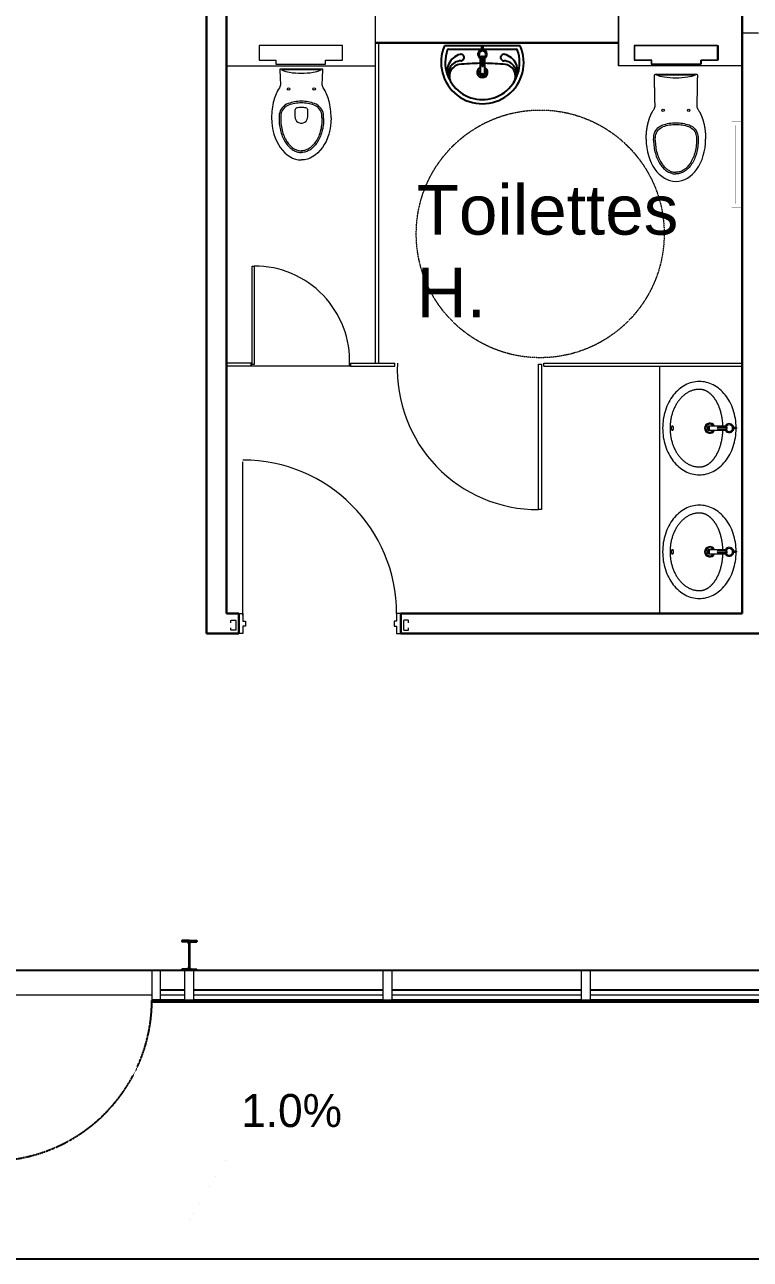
# Model space of a CAD drawing. Header units: metres. Extents: x 134472 to 303672, y 136880 to 366415.
# Drawn here: x 169101 to 173492, y 296349 to 303826 of the extents above; entities that cross this region are included whole.
import ezdxf

# ---------------------------------------------------------------- set-up
doc = ezdxf.new("R2010")
doc.units = ezdxf.units.M
doc.header["$LTSCALE"] = 2
doc.header["$MEASUREMENT"] = 0
doc.linetypes.add('Planta_2$0$CACHE', pattern=[0.375, 0.25, -0.125])
doc.linetypes.add('STYLE_12', pattern=[0.46875, 0.3125, -0.15625])
for name, color, linetype in [('0.01', 8, 'Continuous'), ('0.03M', 254, 'Continuous'), ('0.1TEN', 133, 'Planta_2$0$CACHE'), ('1', 5, 'Continuous'), ('CFD-Tech Plumbing', 7, 'Continuous'), ('MOJI', 7, 'Continuous')]:
    doc.layers.add(name, color=color, linetype=linetype)
for name, color, linetype, lineweight in [('0.03', 151, 'Continuous', 5), ('0.03TEN', 8, 'STYLE_12', 5), ('0.10', 92, 'Continuous', 9), ('0.15', 5, 'Continuous', 15), ('0.30', 1, 'Continuous', 30), ('slh-aa-sanitaires', 5, 'Continuous', 0)]:
    doc.layers.add(name, color=color, linetype=linetype, lineweight=lineweight)
doc.styles.add('arial', font='arial.ttf')

# ---------------------------------------------------------------- blocks, each defined once
blk = doc.blocks.new('bowl')
at = {"layer": 'CFD-Tech Plumbing'}
for p, q in [((0, -229.1), (0, 229.1)), ((-20, 203.3), (-20, 0)), ((-178.1, 12.5), (-66.2, 12.5)), ((-121.8, 4), (-70.1, 4)), ((-29.7, 3), (-5.8, 3)), ((-20, 0), (-20, -203.3)), ((-5.8, -3), (-5.8, 3)), ((-66.2, -12.5), (-178.1, -12.5)), ((-70.1, -4), (-121.8, -4)), ((-5.8, -3), (-29.7, -3))]:
    blk.add_line(p, q, dxfattribs=at)
for centre, radius, start, end in [((-100, 0), 250, 66.42181, 293.57819), ((-100, 0), 225, 70.99921, 289.00079), ((-183.7, 127.6), 72.4, 11.77716, 123.26184), ((-170, 127), 80, 1.71405, 114.98755), ((-152.1, 108.1), 105, 14.93961, 115.74646), ((-30, 203.3), 10, 0, 70.99927), ((-1405, 0), 1300, 0.55093, 6.28827), ((-70, 130), 20, 181.71405, 14.93958), ((-160, 0), 31.5, 23.37987, 336.62013), ((-156.7, 0), 24.8, 149.71071, 210.28929), ((-199.5, 0), 24.8, 329.71071, 30.28929), ((-160, 0), 20, 38.68219, 141.31781), ((-193.7, 0), 24.8, 329.71071, 30.28929), ((-82, 0), 40, 174.26083, 185.73917), ((-50, 0), 27.5, 6.26291, 152.96431), ((-50, 0), 20.5, 90, 270), ((-64, 4), 1.7, 90, 270), ((-64, 4), 1.7, 270, 90), ((-50, 0), 20.5, 270, 90), ((-160, 0), 20, 218.68219, 321.31781), ((-1405, 0), 1300, 353.78851, 359.44907), ((-50, 0), 27.5, 207.03569, 353.73709), ((-64, -4), 1.7, 90, 270), ((-64, -4), 1.7, 270, 90), ((-183.7, -127.6), 72.4, 236.73816, 349.66806), ((-170, -127), 80, 245.01245, 358.28595), ((-152.1, -108.1), 105, 244.25354, 345.06039), ((-70, -130), 20, 345.06042, 178.28601), ((-30, -203.3), 10, 289.00073, 0)]:
    blk.add_arc(centre, radius, start, end, dxfattribs=at)
blk = doc.blocks.new('toilet')
for points in [[(295, 180, 0.062452), (190.1, 166.8, 0.08424), (113.6, 132.9, -0.160362), (89.5, 126.3, 0.004478), (0, 130), (0, 0), (0, -130, 0.004478), (89.5, -126.3, -0.160362), (113.6, -132.9, 0.08424), (190.1, -166.8, 0.062452), (295, -180)], [(0, -120), (1.6, -120, 0.30557), (7.2, -116.3, 0.057888), (19.5, -71.8, 0.038336), (25, 0, 0.038336), (19.5, 71.8, 0.057888), (7.2, 116.3, 0.30557), (1.6, 120), (0, 120)], [(300, 135, 0.031937), (273.9, 133.3, 0.284793), (208.5, 80.2, 0.083519), (195, 0, 0.083519), (208.5, -80.2, 0.284793), (273.9, -133.3, 0.031937), (300, -135)], [(300, 125, 0.031937), (275.2, 123.4, 0.284793), (217.9, 76.9, 0.083519), (205, 0, 0.083519), (217.9, -76.9, 0.284793), (275.2, -123.4, 0.031937), (300, -125)]]:
    blk.add_lwpolyline(points, format="xyb")
blk.add_lwpolyline([(5, 115), (5, 0), (5, -115)])
blk.add_lwpolyline([(248.8, 39.4, 0.321323), (235.6, 27.9, 0.058759), (232.3, 0, 0.058759), (235.6, -27.9, 0.321323), (248.8, -39.4, 0.062214), (298.3, -37.1, 0.292941), (326.2, -11.6, 0.06519), (327.7, 0, 0.06519), (326.2, 11.6, 0.292941), (298.3, 37.1, 0.062214)], format="xyb", close=True)
for centre in [(120, 77.5), (120, -77.5)]:
    blk.add_circle(centre, 7.5)
at = {"extrusion": (0, 0, -1)}
blk.add_ellipse((295, 0), major_axis=(-255, 0.1), ratio=0.705828, start_param=1.570647, end_param=3.141292, dxfattribs=at)
blk.add_ellipse((295, 0), major_axis=(255, 0.1), ratio=0.705827, start_param=4.712055, end_param=6.282514)
for points, knots in [([(300, 135), (307.1, 135), (314.2, 134.8), (334.6, 133.4), (347.9, 131.6), (373.5, 126.4), (386, 122.9), (409.6, 114.5), (420.8, 109.5), (441.5, 98.2), (451, 91.9), (468, 78), (475.5, 70.5), (488, 54.6), (493.1, 46.3), (500, 30.7), (502.2, 23.5), (504.5, 10.9), (505, 5.5), (505, 0)], [1.570796, 1.570796, 1.570796, 1.570796, 1.675776, 1.675776, 1.873884, 1.873884, 2.071992, 2.071992, 2.270101, 2.270101, 2.468209, 2.468209, 2.666317, 2.666317, 2.864425, 2.864425, 3.022458, 3.022458, 3.141593, 3.141593, 3.141593, 3.141593]), ([(300, 125), (306.8, 125), (313.6, 124.8), (333.9, 123.4), (347.2, 121.6), (373.1, 116.2), (385.6, 112.6), (409.1, 103.9), (420.1, 98.7), (438, 88.4), (445.2, 83.5), (458.4, 73), (464.4, 67.4), (474.7, 55.7), (479.2, 49.6), (486.4, 37.1), (489.3, 30.7), (493.3, 17.7), (494.5, 11.1), (495, 3), (495, 1.5), (495, 0)], [1.570796, 1.570796, 1.570796, 1.570796, 1.674428, 1.674428, 1.881692, 1.881692, 2.088956, 2.088956, 2.296219, 2.296219, 2.456954, 2.456954, 2.618871, 2.618871, 2.780788, 2.780788, 2.942705, 2.942705, 3.104622, 3.104622, 3.141593, 3.141593, 3.141593, 3.141593]), ([(300, -125), (306.8, -125), (313.6, -124.8), (333.9, -123.4), (347.2, -121.6), (373.1, -116.2), (385.6, -112.6), (409.1, -103.9), (420.1, -98.7), (438, -88.4), (445.2, -83.5), (458.4, -73), (464.4, -67.4), (474.7, -55.7), (479.2, -49.6), (486.4, -37.1), (489.3, -30.7), (493.3, -17.7), (494.5, -11.1), (495, -3), (495, -1.5), (495, 0)], [1.570796, 1.570796, 1.570796, 1.570796, 1.674428, 1.674428, 1.881692, 1.881692, 2.088956, 2.088956, 2.296219, 2.296219, 2.456954, 2.456954, 2.618871, 2.618871, 2.780788, 2.780788, 2.942705, 2.942705, 3.104622, 3.104622, 3.141593, 3.141593, 3.141593, 3.141593]), ([(300, -135), (307.1, -135), (314.2, -134.8), (334.6, -133.4), (347.9, -131.6), (373.5, -126.4), (386, -122.9), (409.6, -114.5), (420.8, -109.5), (441.5, -98.2), (451, -91.9), (468, -78), (475.5, -70.5), (488, -54.6), (493.1, -46.3), (500, -30.7), (502.2, -23.5), (504.5, -10.9), (505, -5.5), (505, 0)], [1.570796, 1.570796, 1.570796, 1.570796, 1.675776, 1.675776, 1.873884, 1.873884, 2.071992, 2.071992, 2.270101, 2.270101, 2.468209, 2.468209, 2.666317, 2.666317, 2.864425, 2.864425, 3.022458, 3.022458, 3.141593, 3.141593, 3.141593, 3.141593])]:
    blk.add_open_spline(points, degree=3, knots=knots)
blk = doc.blocks.new('洗面台')
for p, q in [((-3, -67.8), (-3, -91.7)), ((-3, -67.8), (3, -67.8)), ((3, -91.7), (3, -67.8)), ((-12.5, -128.2), (-12.5, -240.1)), ((-4, -132.1), (-4, -183.8)), ((4, -183.8), (4, -132.1)), ((12.5, -240.1), (12.5, -128.2))]:
    blk.add_line(p, q)
for points in [[(-3, -70, 0), (-16.8, -70.4, 0), (-30.6, -71.3, 0), (-44.3, -72.8, 0), (-57.9, -74.7, 0), (-71.3, -77.2, 0), (-84.6, -80.2, 0), (-97.7, -83.7, 0), (-110.5, -87.7, 0), (-123.1, -92.2, 0), (-135.4, -97.2, 0), (-147.4, -102.7, 0), (-159, -108.6, 0), (-170.2, -114.9, 0), (-181, -121.7, 0), (-191.4, -128.9, 0), (-201.3, -136.4, 0), (-210.8, -144.4, 0), (-219.7, -152.7, 0), (-228.2, -161.3, 0), (-236, -170.2, 0), (-243.3, -179.5, 0), (-250.1, -189, 0), (-256.2, -198.7, 0), (-261.7, -208.7, 0), (-266.6, -218.9, 0), (-270.8, -229.3, 0), (-274.4, -239.8, 0), (-277.4, -250.4, 0), (-279.7, -261.1, 0), (-281.3, -271.9, 0), (-282.2, -282.8, 0), (-282.5, -293.7, 0), (-282.1, -304.6, 0), (-281, -315.4, 0), (-279.2, -326.2, 0), (-276.8, -336.9, 0), (-273.7, -347.5, 0), (-270, -358, 0), (-265.6, -368.3, 0), (-260.6, -378.5, 0), (-254.9, -388.4, 0), (-248.7, -398.1, 0), (-241.8, -407.6, 0), (-234.4, -416.7, 0), (-226.4, -425.6, 0), (-217.8, -434.2, 0), (-208.8, -442.4, 0), (-199.2, -450.3, 0), (-189.2, -457.7, 0), (-178.7, -464.8, 0), (-167.8, -471.5, 0), (-156.5, -477.8, 0), (-144.8, -483.6, 0), (-132.8, -488.9, 0), (-120.4, -493.8, 0), (-107.8, -498.2, 0), (-94.9, -502.1, 0), (-81.7, -505.5, 0), (-68.4, -508.4, 0), (-54.9, -510.8, 0), (-41.3, -512.6, 0), (-27.6, -513.9, 0), (-13.8, -514.7, 0), (0, -515, 0), (13.8, -514.7, 0), (27.6, -513.9, 0), (41.3, -512.6, 0), (54.9, -510.8, 0), (68.4, -508.4, 0), (81.7, -505.5, 0), (94.9, -502.1, 0), (107.8, -498.2, 0), (120.4, -493.8, 0), (132.8, -488.9, 0), (144.8, -483.6, 0), (156.5, -477.8, 0), (167.8, -471.5, 0), (178.7, -464.8, 0), (189.2, -457.7, 0), (199.2, -450.3, 0), (208.8, -442.4, 0), (217.8, -434.2, 0), (226.4, -425.6, 0), (234.4, -416.7, 0), (241.8, -407.6, 0), (248.7, -398.1, 0), (254.9, -388.4, 0), (260.6, -378.5, 0), (265.6, -368.3, 0), (270, -358, 0), (273.7, -347.5, 0), (276.8, -336.9, 0), (279.2, -326.2, 0), (281, -315.4, 0), (282.1, -304.6, 0), (282.5, -293.7, 0), (282.2, -282.8, 0), (281.3, -271.9, 0), (279.7, -261.1, 0), (277.4, -250.4, 0), (274.5, -239.8, 0), (270.9, -229.3, 0), (266.6, -218.9, 0), (261.7, -208.7, 0), (256.2, -198.7, 0), (250.1, -189, 0), (243.3, -179.5, 0), (236, -170.2, 0), (228.2, -161.3, 0), (219.7, -152.7, 0), (210.8, -144.4, 0), (201.3, -136.4, 0), (191.4, -128.9, 0), (181, -121.7, 0), (170.2, -114.9, 0), (159, -108.6, 0), (147.4, -102.7, 0), (135.4, -97.2, 0), (123.1, -92.2, 0), (110.5, -87.7, 0), (97.7, -83.7, 0), (84.6, -80.2, 0), (71.3, -77.2, 0), (57.9, -74.7, 0), (44.3, -72.8, 0), (30.6, -71.3, 0), (16.8, -70.4, 0), (3, -70, 0)], [(-12.5, -150.2, 0), (-15.3, -150.3, 0), (-18.1, -150.4, 0), (-20.8, -150.6, 0), (-23.6, -150.7, 0), (-26.4, -150.9, 0), (-29.1, -151.1, 0), (-31.9, -151.3, 0), (-34.7, -151.6, 0), (-37.4, -151.8, 0), (-40.2, -152.1, 0), (-42.9, -152.4, 0), (-45.6, -152.7, 0), (-48.4, -153.1, 0), (-51.1, -153.4, 0), (-53.8, -153.8, 0), (-56.5, -154.2, 0), (-59.2, -154.6, 0), (-61.9, -155, 0), (-64.6, -155.5, 0), (-67.3, -156, 0), (-69.9, -156.5, 0), (-72.6, -157, 0), (-75.2, -157.5, 0), (-77.9, -158.1, 0), (-80.5, -158.6, 0), (-83.1, -159.2, 0), (-85.7, -159.8, 0), (-88.3, -160.4, 0), (-90.9, -161.1, 0), (-93.4, -161.8, 0), (-96, -162.4, 0), (-98.5, -163.1, 0), (-101, -163.8, 0), (-103.6, -164.6, 0), (-106, -165.3, 0), (-108.5, -166.1, 0), (-111, -166.9, 0), (-113.4, -167.7, 0), (-115.9, -168.5, 0), (-118.3, -169.4, 0), (-120.7, -170.2, 0), (-123.1, -171.1, 0), (-125.4, -172, 0), (-127.8, -172.9, 0), (-130.1, -173.8, 0), (-132.4, -174.8, 0), (-134.7, -175.7, 0), (-137, -176.7, 0), (-139.2, -177.7, 0), (-141.5, -178.7, 0), (-143.7, -179.7, 0), (-145.9, -180.8, 0), (-148.1, -181.8, 0), (-150.2, -182.9, 0), (-152.3, -184, 0), (-154.5, -185.1, 0), (-156.5, -186.2, 0), (-158.6, -187.4, 0), (-160.7, -188.5, 0), (-162.7, -189.7, 0), (-164.7, -190.8, 0), (-166.7, -192, 0), (-168.6, -193.2, 0), (-170.5, -194.5, 0), (-172.4, -195.7, 0), (-174.3, -196.9, 0), (-176.2, -198.2, 0), (-178, -199.5, 0), (-179.8, -200.8, 0), (-181.6, -202.1, 0), (-183.3, -203.4, 0), (-185.1, -204.7, 0), (-186.8, -206, 0), (-188.5, -207.4, 0), (-190.1, -208.7, 0), (-191.7, -210.1, 0), (-193.3, -211.5, 0), (-194.9, -212.9, 0), (-196.4, -214.3, 0), (-198, -215.7, 0), (-199.4, -217.1, 0), (-200.9, -218.6, 0), (-202.3, -220, 0), (-203.7, -221.5, 0), (-205.1, -223, 0), (-206.5, -224.4, 0), (-207.8, -225.9, 0), (-209.1, -227.4, 0), (-210.3, -228.9, 0), (-211.6, -230.5, 0), (-212.7, -232, 0), (-213.9, -233.5, 0), (-215.1, -235.1, 0), (-216.2, -236.6, 0), (-217.2, -238.2, 0), (-218.3, -239.7, 0), (-219.3, -241.3, 0), (-220.3, -242.9, 0), (-221.2, -244.5, 0), (-222.2, -246.1, 0), (-223.1, -247.7, 0), (-223.9, -249.3, 0), (-224.8, -250.9, 0), (-225.6, -252.5, 0), (-226.3, -254.1, 0), (-227.1, -255.8, 0), (-227.8, -257.4, 0), (-228.4, -259, 0), (-229.1, -260.7, 0), (-229.7, -262.3, 0), (-230.2, -264, 0), (-230.8, -265.6, 0), (-231.3, -267.3, 0), (-231.8, -269, 0), (-232.2, -270.6, 0), (-232.6, -272.3, 0), (-233, -274, 0), (-233.4, -275.6, 0), (-233.7, -277.3, 0), (-233.9, -279, 0), (-234.2, -280.7, 0), (-234.4, -282.4, 0), (-234.6, -284.1, 0), (-234.7, -285.7, 0), (-234.9, -287.4, 0), (-234.9, -289.1, 0), (-235, -290.8, 0), (-235, -292.5, 0)], [(235, -292.5, 0), (235, -290.8, 0), (234.9, -289.1, 0), (234.9, -287.4, 0), (234.7, -285.7, 0), (234.6, -284.1, 0), (234.4, -282.4, 0), (234.2, -280.7, 0), (233.9, -279, 0), (233.7, -277.3, 0), (233.4, -275.6, 0), (233, -274, 0), (232.6, -272.3, 0), (232.2, -270.6, 0), (231.8, -269, 0), (231.3, -267.3, 0), (230.8, -265.6, 0), (230.2, -264, 0), (229.7, -262.3, 0), (229.1, -260.7, 0), (228.4, -259, 0), (227.8, -257.4, 0), (227.1, -255.8, 0), (226.3, -254.1, 0), (225.6, -252.5, 0), (224.8, -250.9, 0), (223.9, -249.3, 0), (223.1, -247.7, 0), (222.2, -246.1, 0), (221.2, -244.5, 0), (220.3, -242.9, 0), (219.3, -241.3, 0), (218.3, -239.7, 0), (217.2, -238.2, 0), (216.2, -236.6, 0), (215.1, -235.1, 0), (213.9, -233.5, 0), (212.7, -232, 0), (211.6, -230.5, 0), (210.3, -228.9, 0), (209.1, -227.4, 0), (207.8, -225.9, 0), (206.5, -224.4, 0), (205.1, -223, 0), (203.7, -221.5, 0), (202.3, -220, 0), (200.9, -218.6, 0), (199.4, -217.1, 0), (198, -215.7, 0), (196.4, -214.3, 0), (194.9, -212.9, 0), (193.3, -211.5, 0), (191.7, -210.1, 0), (190.1, -208.7, 0), (188.5, -207.4, 0), (186.8, -206, 0), (185.1, -204.7, 0), (183.3, -203.4, 0), (181.6, -202.1, 0), (179.8, -200.8, 0), (178, -199.5, 0), (176.2, -198.2, 0), (174.3, -196.9, 0), (172.4, -195.7, 0), (170.5, -194.5, 0), (168.6, -193.2, 0), (166.7, -192, 0), (164.7, -190.8, 0), (162.7, -189.7, 0), (160.7, -188.5, 0), (158.6, -187.4, 0), (156.5, -186.2, 0), (154.5, -185.1, 0), (152.3, -184, 0), (150.2, -182.9, 0), (148.1, -181.8, 0), (145.9, -180.8, 0), (143.7, -179.7, 0), (141.5, -178.7, 0), (139.2, -177.7, 0), (137, -176.7, 0), (134.7, -175.7, 0), (132.4, -174.8, 0), (130.1, -173.8, 0), (127.8, -172.9, 0), (125.4, -172, 0), (123.1, -171.1, 0), (120.7, -170.2, 0), (118.3, -169.4, 0), (115.9, -168.5, 0), (113.4, -167.7, 0), (111, -166.9, 0), (108.5, -166.1, 0), (106, -165.3, 0), (103.6, -164.6, 0), (101, -163.8, 0), (98.5, -163.1, 0), (96, -162.4, 0), (93.4, -161.8, 0), (90.9, -161.1, 0), (88.3, -160.4, 0), (85.7, -159.8, 0), (83.1, -159.2, 0), (80.5, -158.6, 0), (77.9, -158.1, 0), (75.2, -157.5, 0), (72.6, -157, 0), (69.9, -156.5, 0), (67.3, -156, 0), (64.6, -155.5, 0), (61.9, -155, 0), (59.2, -154.6, 0), (56.5, -154.2, 0), (53.8, -153.8, 0), (51.1, -153.4, 0), (48.4, -153.1, 0), (45.6, -152.7, 0), (42.9, -152.4, 0), (40.2, -152.1, 0), (37.4, -151.8, 0), (34.7, -151.6, 0), (31.9, -151.3, 0), (29.1, -151.1, 0), (26.4, -150.9, 0), (23.6, -150.7, 0), (20.8, -150.6, 0), (18.1, -150.4, 0), (15.3, -150.3, 0), (12.5, -150.2, 0)], [(-235, -292.5, 0), (-234.9, -296.9, 0), (-234.7, -301.2, 0), (-234.4, -305.6, 0), (-233.9, -309.9, 0), (-233.2, -314.2, 0), (-232.5, -318.5, 0), (-231.5, -322.8, 0), (-230.5, -327.1, 0), (-229.3, -331.4, 0), (-228, -335.6, 0), (-226.5, -339.8, 0), (-224.9, -344, 0), (-223.1, -348.2, 0), (-221.3, -352.3, 0), (-219.3, -356.4, 0), (-217.1, -360.4, 0), (-214.8, -364.4, 0), (-212.4, -368.4, 0), (-209.9, -372.3, 0), (-207.3, -376.2, 0), (-204.5, -380, 0), (-201.6, -383.8, 0), (-198.5, -387.5, 0), (-195.4, -391.1, 0), (-192.1, -394.7, 0), (-188.8, -398.2, 0), (-185.3, -401.7, 0), (-181.7, -405.1, 0), (-177.9, -408.4, 0), (-174.1, -411.7, 0), (-170.2, -414.9, 0), (-166.2, -418, 0), (-162, -421.1, 0), (-157.8, -424, 0), (-153.5, -426.9, 0), (-149.1, -429.7, 0), (-144.6, -432.4, 0), (-140, -435.1, 0), (-135.3, -437.6, 0), (-130.6, -440.1, 0), (-125.7, -442.5, 0), (-120.8, -444.8, 0), (-115.8, -446.9, 0), (-110.8, -449, 0), (-105.7, -451.1, 0), (-100.5, -453, 0), (-95.2, -454.8, 0), (-89.9, -456.5, 0), (-84.6, -458.1, 0), (-79.2, -459.6, 0), (-73.7, -461, 0), (-68.2, -462.4, 0), (-62.7, -463.6, 0), (-57.1, -464.7, 0), (-51.5, -465.7, 0), (-45.8, -466.6, 0), (-40.2, -467.4, 0), (-34.5, -468.1, 0), (-28.8, -468.7, 0), (-23, -469.1, 0), (-17.3, -469.5, 0), (-11.5, -469.8, 0), (-5.8, -470, 0), (0, -470, 0), (5.8, -470, 0), (11.5, -469.8, 0), (17.3, -469.5, 0), (23, -469.1, 0), (28.8, -468.7, 0), (34.5, -468.1, 0), (40.2, -467.4, 0), (45.8, -466.6, 0), (51.5, -465.7, 0), (57.1, -464.7, 0), (62.7, -463.6, 0), (68.2, -462.4, 0), (73.7, -461, 0), (79.2, -459.6, 0), (84.6, -458.1, 0), (89.9, -456.5, 0), (95.2, -454.8, 0), (100.5, -453, 0), (105.7, -451.1, 0), (110.8, -449, 0), (115.8, -446.9, 0), (120.8, -444.8, 0), (125.7, -442.5, 0), (130.6, -440.1, 0), (135.3, -437.6, 0), (140, -435.1, 0), (144.6, -432.4, 0), (149.1, -429.7, 0), (153.5, -426.9, 0), (157.8, -424, 0), (162, -421.1, 0), (166.2, -418, 0), (170.2, -414.9, 0), (174.1, -411.7, 0), (177.9, -408.4, 0), (181.7, -405.1, 0), (185.3, -401.7, 0), (188.8, -398.2, 0), (192.1, -394.7, 0), (195.4, -391.1, 0), (198.5, -387.5, 0), (201.6, -383.8, 0), (204.5, -380, 0), (207.3, -376.2, 0), (209.9, -372.3, 0), (212.4, -368.4, 0), (214.8, -364.4, 0), (217.1, -360.4, 0), (219.3, -356.4, 0), (221.3, -352.3, 0), (223.1, -348.2, 0), (224.9, -344, 0), (226.5, -339.8, 0), (228, -335.6, 0), (229.3, -331.4, 0), (230.5, -327.1, 0), (231.5, -322.8, 0), (232.5, -318.5, 0), (233.2, -314.2, 0), (233.9, -309.9, 0), (234.4, -305.6, 0), (234.7, -301.2, 0), (234.9, -296.9, 0), (235, -292.5, 0)], [(-12.5, -455.5, 0), (-12.5, -455.9, 0), (-12.4, -456.2, 0), (-12.4, -456.6, 0), (-12.3, -456.9, 0), (-12.1, -457.3, 0), (-12, -457.6, 0), (-11.8, -457.9, 0), (-11.5, -458.3, 0), (-11.3, -458.6, 0), (-11, -458.9, 0), (-10.7, -459.2, 0), (-10.4, -459.5, 0), (-10, -459.8, 0), (-9.7, -460.1, 0), (-9.3, -460.4, 0), (-8.8, -460.6, 0), (-8.4, -460.9, 0), (-7.9, -461.1, 0), (-7.4, -461.3, 0), (-6.9, -461.5, 0), (-6.4, -461.7, 0), (-5.9, -461.9, 0), (-5.3, -462.1, 0), (-4.8, -462.2, 0), (-4.2, -462.3, 0), (-3.6, -462.4, 0), (-3, -462.5, 0), (-2.4, -462.6, 0), (-1.8, -462.7, 0), (-1.2, -462.7, 0), (-0.6, -462.7, 0), (0, -462.8, 0), (0.6, -462.7, 0), (1.2, -462.7, 0), (1.8, -462.7, 0), (2.4, -462.6, 0), (3, -462.5, 0), (3.6, -462.4, 0), (4.2, -462.3, 0), (4.8, -462.2, 0), (5.3, -462.1, 0), (5.9, -461.9, 0), (6.4, -461.7, 0), (6.9, -461.5, 0), (7.4, -461.3, 0), (7.9, -461.1, 0), (8.4, -460.9, 0), (8.8, -460.6, 0), (9.3, -460.4, 0), (9.7, -460.1, 0), (10, -459.8, 0), (10.4, -459.5, 0), (10.7, -459.2, 0), (11, -458.9, 0), (11.3, -458.6, 0), (11.5, -458.3, 0), (11.8, -457.9, 0), (12, -457.6, 0), (12.1, -457.3, 0), (12.3, -456.9, 0), (12.4, -456.6, 0), (12.4, -456.2, 0), (12.5, -455.9, 0), (12.5, -455.5, 0), (12.5, -455.1, 0), (12.4, -454.8, 0), (12.4, -454.4, 0), (12.3, -454.1, 0), (12.1, -453.7, 0), (12, -453.4, 0), (11.8, -453.1, 0), (11.5, -452.7, 0), (11.3, -452.4, 0), (11, -452.1, 0), (10.7, -451.8, 0), (10.4, -451.5, 0), (10, -451.2, 0), (9.7, -450.9, 0), (9.3, -450.6, 0), (8.8, -450.4, 0), (8.4, -450.1, 0), (7.9, -449.9, 0), (7.4, -449.7, 0), (6.9, -449.5, 0), (6.4, -449.3, 0), (5.9, -449.1, 0), (5.3, -448.9, 0), (4.8, -448.8, 0), (4.2, -448.7, 0), (3.6, -448.6, 0), (3, -448.5, 0), (2.4, -448.4, 0), (1.8, -448.3, 0), (1.2, -448.3, 0), (0.6, -448.3, 0), (0, -448.3, 0), (-0.6, -448.3, 0), (-1.2, -448.3, 0), (-1.8, -448.3, 0), (-2.4, -448.4, 0), (-3, -448.5, 0), (-3.6, -448.6, 0), (-4.2, -448.7, 0), (-4.8, -448.8, 0), (-5.3, -448.9, 0), (-5.9, -449.1, 0), (-6.4, -449.3, 0), (-6.9, -449.5, 0), (-7.4, -449.7, 0), (-7.9, -449.9, 0), (-8.4, -450.1, 0), (-8.8, -450.4, 0), (-9.3, -450.6, 0), (-9.7, -450.9, 0), (-10, -451.2, 0), (-10.4, -451.5, 0), (-10.7, -451.8, 0), (-11, -452.1, 0), (-11.3, -452.4, 0), (-11.5, -452.7, 0), (-11.8, -453.1, 0), (-12, -453.4, 0), (-12.1, -453.7, 0), (-12.3, -454.1, 0), (-12.4, -454.4, 0), (-12.4, -454.8, 0), (-12.5, -455.1, 0), (-12.5, -455.5, 0)]]:
    blk.add_polyline3d(points)
for centre, radius, start, end in [((0, -112), 27.5, 96.26291, 242.96431), ((0, -112), 20.5, 0, 180), ((0, -112), 20.5, 180, 0), ((-4, -126), 1.7, 0, 180), ((-4, -126), 1.7, 180, 0), ((4, -126), 1.7, 0, 180), ((4, -126), 1.7, 180, 0), ((0, -112), 27.5, 297.03569, 83.73709), ((0, -230), 31.5, 113.37987, 66.62013), ((0, -230), 23.5, 122.13493, 57.86507), ((0, -144), 40, 264.26083, 275.73917), ((0, -255.7), 24.8, 59.71071, 120.28929), ((0, -261.5), 24.8, 59.71071, 120.28929), ((0, -218.7), 24.8, 239.71071, 300.28929), ((115, -292.5), 120, 0, 2.00702)]:
    blk.add_arc(centre, radius, start, end)

msp = doc.modelspace()

# ---------------------------------------------------------------- linework, layer by layer
at = {"layer": '0.01', "linetype": 'Continuous'}
for p, q in [((157846.586, 298099.317), (223846.586, 298099.317)), ((169870.536, 297909.325), (176322.586, 297909.325)), ((170070.586, 297919.325), (176322.586, 297919.325))]:
    msp.add_line(p, q, dxfattribs=at)
at = {"layer": '0.01', "flags": 128}
for points in [[(170070.586, 297979.324), (169922.586, 297979.324)], [(171270.586, 297979.324), (170122.586, 297979.324)], [(172470.586, 297979.324), (171322.586, 297979.324)], [(173670.586, 297979.324), (172522.586, 297979.324)], [(170070.586, 297919.324), (169870.588, 297919.324)], [(171270.586, 297919.324), (170122.586, 297919.324)], [(172470.586, 297919.324), (171322.586, 297919.324)], [(173670.586, 297919.324), (172522.586, 297919.324)]]:
    msp.add_lwpolyline(points, dxfattribs=at)
at = {"layer": '0.03'}
msp.add_line((171071.586, 301757.024), (170471.586, 301757.024), dxfattribs=at)
at = {"layer": '0.03', "flags": 128}
for points in [[(170621.586, 303587.024), (170921.586, 303587.024), (170921.586, 303612.024), (171024.086, 303612.024), (171024.086, 303699.024), (170519.086, 303699.024), (170519.086, 303612.024), (170621.586, 303612.024), (170621.586, 303587.024)], [(172891.583, 303587.024), (173191.583, 303587.024), (173191.583, 303612.024), (173294.083, 303612.024), (173294.083, 303699.024), (172789.083, 303699.024), (172789.083, 303612.024), (172891.583, 303612.024), (172891.583, 303587.024)], [(173195.116, 303587.024), (172895.116, 303587.024), (172895.116, 303612.024), (172792.616, 303612.024), (172792.616, 303699.024), (173297.616, 303699.024), (173297.616, 303612.024), (173195.116, 303612.024), (173195.116, 303587.024)], [(170421.586, 300249.317), (170421.586, 301179.317), (170421.586, 301179.317)], [(170396.586, 300154.317), (170396.586, 300244.317)], [(169870.586, 297949.324), (168922.586, 297949.324)], [(170070.586, 297949.324), (169922.586, 297949.324)], [(171270.586, 297949.324), (170122.586, 297949.324)], [(172470.586, 297949.324), (171322.586, 297949.324)], [(173670.586, 297949.324), (172522.586, 297949.324)]]:
    msp.add_lwpolyline(points, dxfattribs=at)
for points in [[(171066.59, 301764.227, 0.42791494), (170489.586, 302364.546)], [(171356.583, 301776.446, 0.42791494), (172209.201, 300889.376)], [(171351.586, 300259.317, 0.41421356), (170421.586, 301189.317)]]:
    msp.add_lwpolyline(points, format="xyb", dxfattribs=at)
at = {"layer": '0.03M', "flags": 128}
msp.add_lwpolyline([(222096.586, 296349.317), (157696.586, 296349.317)], dxfattribs=at)
at = {"layer": '0.03TEN', "flags": 128}
msp.add_lwpolyline([(171470.48, 302559.153, -1), (172970.48, 302559.153, -1), (171470.48, 302559.153)], format="xyb", dxfattribs=at)
at = {"layer": '0.10', "flags": 128}
for points in [[(170489.586, 302364.546), (170489.586, 301769.011), (170476.586, 301769.011), (170476.586, 302364.546)], [(172209.201, 300889.376), (172209.201, 301769.376), (172228.411, 301769.376), (172228.411, 300889.376)]]:
    msp.add_lwpolyline(points, close=True, dxfattribs=at)
at = {"layer": '0.10', "extrusion": (-1, 0, 0), "flags": 128}
for points, elevation in [([(-301777.026, 0), (-301757.024, 0), (-301777.026, 0)], -170471.586), ([(-301777.024, 0), (-301757.024, 0), (-301777.024, 0)], -171071.586)]:
    msp.add_lwpolyline(points, dxfattribs=dict(at, elevation=elevation))
at = {"layer": '0.10', "flags": 128}
for points in [[(171341.583, 301757.026), (171341.583, 301777.026)], [(172241.583, 301757.026), (172241.583, 301777.026)]]:
    msp.add_lwpolyline(points, dxfattribs=at)
for points in [[(170349.079, 300204.317), (170349.079, 300217.017, -0.41421356), (170351.379, 300219.317), (170376.779, 300219.317, -0.41421356), (170379.079, 300217.017), (170379.079, 300161.617, -0.41421413), (170376.779, 300159.317), (170351.379, 300159.317, -0.41421299), (170349.079, 300161.617), (170349.079, 300174.317)], [(171424.093, 300204.317), (171424.093, 300217.017, 0.41421356), (171421.793, 300219.317), (171396.393, 300219.317, 0.41421356), (171394.093, 300217.017), (171394.093, 300161.617, 0.41421413), (171396.393, 300159.317), (171421.793, 300159.317, 0.41421299), (171424.093, 300161.617), (171424.093, 300174.317)]]:
    msp.add_lwpolyline(points, format="xyb", dxfattribs=at)
at = {"layer": '0.10'}
for points in [[(170070.586, 298099.317), (170122.586, 298099.317), (170122.586, 297919.324), (170070.586, 297919.324)], [(171270.586, 298099.317), (171322.586, 298099.317), (171322.586, 297919.324), (171270.586, 297919.324)], [(172470.586, 298099.317), (172522.586, 298099.317), (172522.586, 297919.324), (172470.586, 297919.324)]]:
    msp.add_lwpolyline(points, close=True, dxfattribs=at)
msp.add_3dface([(169922.586, 298099.317), (169870.586, 298099.317), (169870.586, 297919.324), (169922.586, 297919.324)], dxfattribs=at)
at = {"layer": '0.15'}
for p, q in [((171221.586, 303977.026), (171221.586, 303577.026)), ((172695.116, 303977.026), (172695.116, 303577.026)), ((172695.116, 303577.026), (172695.116, 303977.026)), ((173441.583, 303777.026), (173541.583, 303777.026)), ((170321.586, 303577.026), (171221.586, 303577.026)), ((173441.583, 303577.026), (172695.116, 303577.026)), ((173441.583, 303577.026), (172695.116, 303577.026))]:
    msp.add_line(p, q, dxfattribs=at)
at = {"layer": '0.15', "flags": 128}
for points in [[(171241.586, 303717.026), (171241.586, 301777.024)], [(171221.586, 303577.026), (171221.586, 301777.024)], [(170321.586, 303377.024), (170321.586, 301777.024)], [(170471.586, 301777.024), (170321.586, 301777.024)], [(170471.586, 301757.024), (170321.586, 301757.024)], [(171071.586, 301777.026), (171221.586, 301777.026)], [(171071.586, 301757.026), (171341.583, 301757.026)], [(171161.586, 301777.026), (171341.583, 301777.026)], [(172241.583, 301777.026), (173441.583, 301777.026)], [(172241.583, 301757.026), (173441.586, 301757.026)], [(170396.586, 300244.317), (170396.586, 300259.317), (170421.586, 300259.317), (170421.586, 300214.317), (170436.586, 300214.317), (170436.586, 300184.317), (170421.586, 300184.317), (170421.586, 300139.317), (170396.586, 300139.317), (170396.586, 300154.317)], [(171376.586, 300244.317), (171376.586, 300259.317), (171351.586, 300259.317), (171351.586, 300214.317), (171336.586, 300214.317), (171336.586, 300184.317), (171351.586, 300184.317), (171351.586, 300139.317), (171376.586, 300139.317), (171376.586, 300154.317)]]:
    msp.add_lwpolyline(points, dxfattribs=at)
at = {"layer": '0.1TEN', "flags": 128}
msp.add_lwpolyline([(168896.586, 296945.322, 0.41421356), (169870.588, 297919.324)], format="xyb", dxfattribs=at)
at = {"layer": '0.1TEN', "ltscale": 10, "const_width": 0.05}
msp.add_lwpolyline([(170065.418, 297795.446), (170065.418, 296536.683), (170323.609, 296958.604)], dxfattribs=at)
at = {"layer": '0.30'}
msp.add_line((171221.586, 303717.026), (172695.116, 303717.026), dxfattribs=at)
at = {"layer": '0.30', "flags": 128}
for points in [[(170201.586, 300139.317), (170201.586, 307414.736)], [(173441.583, 307294.736), (173441.583, 300259.317)], [(170321.586, 300259.317), (170321.586, 306099.317)], [(170321.586, 301454.736), (170321.586, 303577.026)], [(170321.586, 300629.317), (170321.586, 303489.317)], [(170321.586, 300629.317), (170321.586, 303489.317)], [(170321.586, 300629.317), (170321.586, 303489.317)], [(170396.586, 300259.317), (170321.586, 300259.317)], [(170396.586, 300259.317), (170396.586, 300139.317)], [(173441.583, 300259.317), (171376.586, 300259.317)], [(171376.586, 300259.317), (171376.586, 300139.317)], [(170396.586, 300139.317), (170201.586, 300139.317)], [(173636.586, 300139.317), (171376.586, 300139.317)]]:
    msp.add_lwpolyline(points, dxfattribs=at)
at = {"layer": '1', "color": 5, "linetype": 'Continuous', "ltscale": 2}
for p, q in [((170096.586, 298279.317), (170051.086, 298279.317)), ((170051.086, 298279.317), (170051.086, 298271.317)), ((170084.936, 298271.317), (170051.086, 298271.317)), ((170093.936, 298262.317), (170093.936, 298116.317)), ((170096.586, 298279.317), (170142.086, 298279.317)), ((170099.236, 298262.317), (170099.236, 298116.317)), ((170108.236, 298271.317), (170142.086, 298271.317)), ((170142.086, 298279.317), (170142.086, 298271.317)), ((170084.936, 298107.317), (170051.086, 298107.317)), ((170051.086, 298099.317), (170051.086, 298107.317)), ((170096.586, 298099.317), (170051.086, 298099.317)), ((170096.586, 298099.317), (170142.086, 298099.317)), ((170108.236, 298107.317), (170142.086, 298107.317)), ((170142.086, 298099.317), (170142.086, 298107.317))]:
    msp.add_line(p, q, dxfattribs=at)
for centre, start, end in [((170084.936, 298262.317), 0, 90), ((170108.236, 298262.317), 90, 180), ((170084.936, 298116.317), 270, 0), ((170108.236, 298116.317), 180, 270)]:
    msp.add_arc(centre, 9, start, end, dxfattribs=at)
at = {"layer": 'slh-aa-sanitaires'}
msp.add_line((172941.583, 301757.026), (172941.583, 300259.317), dxfattribs=at)
at = {"layer": 'slh-aa-sanitaires', "flags": 128}
for points in [[(173161.583, 303527.026), (173161.583, 303525.378, -0.30556981), (173157.834, 303519.816, -0.05788782), (173113.337, 303507.553, -0.03833571), (173041.583, 303502.044, -0.03833571), (172969.829, 303507.553, -0.05788782), (172925.332, 303519.816, -0.30556981), (172921.583, 303525.378), (172921.583, 303527.026)], [(172906.583, 303127.026, -0.03193682), (172908.253, 303153.134, -0.28479312), (172961.428, 303218.543, -0.08351869), (173041.583, 303232.026, -0.08351869), (173121.738, 303218.543, -0.28479312), (173174.914, 303153.134, -0.03193682), (173176.583, 303127.026)], [(172916.583, 303127.026, -0.03193682), (172918.171, 303151.861, -0.28479312), (172964.7, 303209.094, -0.08351869), (173041.583, 303222.026, -0.08351869), (173118.467, 303209.094, -0.28479312), (173164.995, 303151.861, -0.03193682), (173166.583, 303127.026)]]:
    msp.add_lwpolyline(points, format="xyb", dxfattribs=at)
msp.add_lwpolyline([(172926.553, 303522.026), (173041.583, 303522.026), (173156.614, 303522.026)], dxfattribs=at)
at = {"layer": 'slh-aa-sanitaires', "const_width": 1, "flags": 128}
for points in [[(173441.583, 303241.807), (173379.083, 303241.807), (173379.083, 302716.807), (173441.583, 302716.807)], [(173441.583, 303216.807), (173404.083, 303216.807), (173404.083, 302741.807), (173441.583, 302741.807)]]:
    msp.add_lwpolyline(points, dxfattribs=at)
at = {"layer": 'slh-aa-sanitaires'}
for centre in [(172964.083, 303307.026), (173119.083, 303307.026)]:
    msp.add_circle(centre, 7.5, dxfattribs=at)
for major_axis, ratio, start_param, end_param in [((-0.054, 255), 0.70582757, 1.57064651, 3.14129193), ((-0.121, -255), 0.70582748, 0.00067138, 1.5711308)]:
    msp.add_ellipse((173041.583, 303132.026), major_axis=major_axis, ratio=ratio, start_param=start_param, end_param=end_param, dxfattribs=at)
msp.add_rational_spline([(172861.597, 303132.026), (172861.597, 303185.317), (172874.755, 303236.957), (172885.229, 303278.065), (172908.677, 303313.416), (172915.955, 303324.39), (172915.292, 303337.541), (172913.037, 303432.248), (172911.583, 303527.026), (172976.583, 303527.026), (173041.583, 303527.026), (173106.583, 303527.026), (173171.583, 303527.026), (173170.13, 303432.248), (173167.875, 303337.541), (173167.212, 303324.39), (173174.49, 303313.416), (173197.938, 303278.065), (173208.412, 303236.957), (173221.569, 303185.317), (173221.569, 303132.026)], [1, 0.992229717682, 1, 0.985907394809, 1, 0.94985757462, 1, 0.999959892022, 1, 1, 1, 1, 1, 0.999959892022, 1, 0.94985757462, 1, 0.985907394809, 1, 0.992229717682, 1], degree=2, knots=[0, 0, 0, 0.11111111, 0.11111111, 0.22222222, 0.22222222, 0.33333333, 0.33333333, 0.44444444, 0.44444444, 0.5, 0.5, 0.55555556, 0.55555556, 0.66666667, 0.66666667, 0.77777778, 0.77777778, 0.88888889, 0.88888889, 1, 1, 1], dxfattribs=at)
for points, knots in [([(172906.583, 303127.026), (172906.583, 303119.914), (172906.826, 303112.801), (172908.225, 303092.377), (172910.002, 303079.163), (172915.216, 303053.509), (172918.654, 303041.07), (172927.07, 303017.438), (172932.047, 303006.245), (172943.37, 302985.536), (172949.714, 302976.018), (172963.555, 302959.031), (172971.051, 302951.561), (172986.937, 302938.984), (172995.327, 302933.878), (173010.93, 302927.049), (173018.036, 302924.851), (173030.647, 302922.528), (173036.115, 302922.026), (173041.583, 302922.026)], [0, 0, 0, 0, 0.10497983, 0.10497983, 0.303088, 0.303088, 0.50119616, 0.50119616, 0.69930432, 0.69930432, 0.89741249, 0.89741249, 1.09552065, 1.09552065, 1.29362881, 1.29362881, 1.45166202, 1.45166202, 1.57079633, 1.57079633, 1.57079633, 1.57079633]), ([(172916.583, 303127.026), (172916.583, 303120.23), (172916.812, 303113.433), (172918.183, 303093.156), (172920.011, 303079.788), (172925.409, 303053.945), (172928.979, 303041.465), (172937.694, 303017.95), (172942.838, 303006.91), (172953.151, 302989.018), (172958.055, 302981.778), (172968.551, 302968.595), (172974.152, 302962.659), (172985.847, 302952.291), (172991.942, 302947.862), (173004.459, 302940.595), (173010.876, 302937.761), (173023.882, 302933.729), (173030.464, 302932.531), (173038.569, 302932.069), (173040.076, 302932.026), (173041.583, 302932.026)], [0, 0, 0, 0, 0.10363185, 0.10363185, 0.31089556, 0.31089556, 0.51815927, 0.51815927, 0.72542298, 0.72542298, 0.88615756, 0.88615756, 1.0480745, 1.0480745, 1.20999143, 1.20999143, 1.37190836, 1.37190836, 1.53382529, 1.53382529, 1.57079633, 1.57079633, 1.57079633, 1.57079633]), ([(173166.583, 303127.026), (173166.583, 303120.23), (173166.354, 303113.433), (173164.983, 303093.156), (173163.156, 303079.788), (173157.758, 303053.945), (173154.187, 303041.465), (173145.473, 303017.95), (173140.328, 303006.91), (173130.015, 302989.018), (173125.111, 302981.778), (173114.615, 302968.595), (173109.015, 302962.659), (173097.32, 302952.291), (173091.224, 302947.862), (173078.707, 302940.595), (173072.29, 302937.761), (173059.285, 302933.729), (173052.702, 302932.531), (173044.597, 302932.069), (173043.09, 302932.026), (173041.583, 302932.026)], [0, 0, 0, 0, 0.10363185, 0.10363185, 0.31089556, 0.31089556, 0.51815927, 0.51815927, 0.72542298, 0.72542298, 0.88615756, 0.88615756, 1.0480745, 1.0480745, 1.20999143, 1.20999143, 1.37190836, 1.37190836, 1.53382529, 1.53382529, 1.57079633, 1.57079633, 1.57079633, 1.57079633]), ([(173176.583, 303127.026), (173176.583, 303119.914), (173176.34, 303112.801), (173174.942, 303092.377), (173173.165, 303079.163), (173167.95, 303053.509), (173164.512, 303041.07), (173156.097, 303017.438), (173151.119, 303006.245), (173139.797, 302985.536), (173133.452, 302976.018), (173119.612, 302959.031), (173112.116, 302951.561), (173096.23, 302938.984), (173087.839, 302933.878), (173072.237, 302927.049), (173065.13, 302924.851), (173052.519, 302922.528), (173047.051, 302922.026), (173041.583, 302922.026)], [0, 0, 0, 0, 0.10497983, 0.10497983, 0.303088, 0.303088, 0.50119616, 0.50119616, 0.69930432, 0.69930432, 0.89741249, 0.89741249, 1.09552065, 1.09552065, 1.29362881, 1.29362881, 1.45166202, 1.45166202, 1.57079633, 1.57079633, 1.57079633, 1.57079633])]:
    msp.add_open_spline(points, degree=3, knots=knots, dxfattribs=at)

# ---------------------------------------------------------------- block references
at = {"rotation": 90}
msp.add_blockref('bowl', (171870.714, 303697.024), dxfattribs=at)
at = {"layer": 'slh-aa-sanitaires', "rotation": 270}
for name, p in [('toilet', (170775.119, 303557.024)), ('洗面台', (173476.154, 301382.599)), ('洗面台', (173476.154, 300633.744))]:
    msp.add_blockref(name, p, dxfattribs=at)

# ---------------------------------------------------------------- texts
at = {"layer": 'MOJI', "lineweight": 0, "insert": (171472.609, 302054.496), "char_height": 300, "attachment_point": 7, "style": 'arial'}
msp.add_mtext('Toilettes \\PH.', dxfattribs=at)
at = {"layer": 'MOJI', "insert": (170411.176, 297350.232), "char_height": 200, "width": 8399.9886, "attachment_point": 1, "style": 'arial'}
msp.add_mtext('{\\fMS UI Gothic|b0|i0|c128|p17;1.0%}', dxfattribs=at)

doc.saveas('drawing.dxf')
